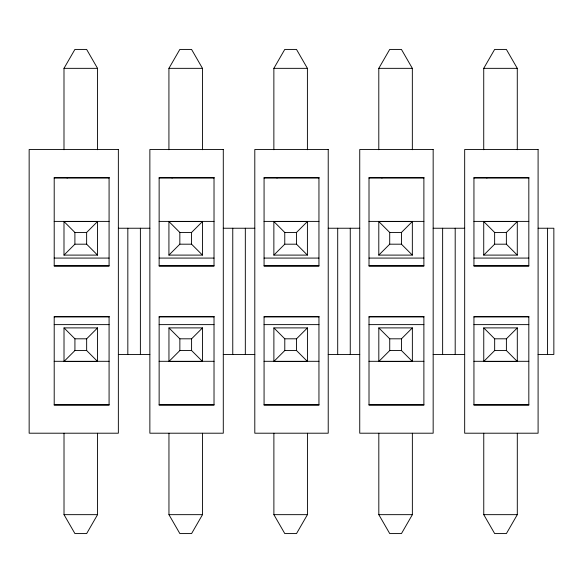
<?xml version="1.0" encoding="UTF-8"?>
<svg xmlns="http://www.w3.org/2000/svg" width="583" height="583" viewBox="0 0 583 583"><rect width="100%" height="100%" fill="white"/><g stroke="black" fill="none" stroke-linecap="round" stroke-linejoin="round"><path stroke-width="0.87" d="M63.992 149.736L63.992 68.342L74.901 49.424L86.634 49.424L97.536 68.342L97.536 149.736M168.924 149.736L168.924 68.342L179.834 49.424L191.567 49.424L202.476 68.342L202.476 149.736M273.864 149.736L273.864 68.342L284.766 49.424L296.499 49.424L307.409 68.342L307.409 149.736M97.558 433.264L97.558 514.658L86.656 533.576L74.923 533.576L64.013 514.658L64.013 433.264M378.797 149.736L378.797 68.342L389.706 49.424L401.439 49.424L412.341 68.342L412.341 149.736M202.498 433.264L202.498 514.658L191.588 533.576L179.856 533.576L168.953 514.658L168.953 433.264M483.73 149.736L483.73 68.342L494.639 49.424L506.372 49.424L517.281 68.342L517.281 149.736M307.43 433.264L307.43 514.658L296.521 533.576L284.788 533.576L273.886 514.658L273.886 433.264M412.363 433.264L412.363 514.658L401.461 533.576L389.728 533.576L378.819 514.658L378.819 433.264M517.303 433.264L517.303 514.658L506.394 533.576L494.661 533.576L483.759 514.658L483.759 433.264M63.992 255.099L74.901 244.19L86.634 244.19L97.536 255.099L97.536 221.547L63.992 221.547L63.992 255.099L97.536 255.099M86.634 244.19L86.634 232.457L97.536 221.547M168.924 255.099L179.834 244.19L191.567 244.19L202.476 255.099L168.924 255.099L168.924 221.547L202.476 221.547L202.476 255.099M191.567 244.19L191.567 232.457L202.476 221.547M64.013 361.453L74.923 350.543L74.923 338.81L64.013 327.901L97.558 327.901L97.558 361.453L64.013 361.453L64.013 327.901M74.923 338.81L86.656 338.81L97.558 327.901M273.864 255.099L284.766 244.19L296.499 244.19L307.409 255.099L273.864 255.099L273.864 221.547L307.409 221.547L307.409 255.099M296.499 244.19L296.499 232.457L307.409 221.547M168.953 361.453L179.856 350.543L179.856 338.81L168.953 327.901L202.498 327.901L202.498 361.453L168.953 361.453L168.953 327.901M202.498 361.453L191.588 350.543L191.588 338.81L202.498 327.901M378.797 255.099L389.706 244.19L401.439 244.19L412.341 255.099L378.797 255.099L378.797 221.547L412.341 221.547L412.341 255.099M401.439 244.19L401.439 232.457L412.341 221.547M273.886 361.453L284.788 350.543L284.788 338.81L273.886 327.901L307.43 327.901L307.43 361.453L273.886 361.453L273.886 327.901M284.788 338.81L296.521 338.81L307.43 327.901M483.73 255.099L494.639 244.19L506.372 244.19L517.281 255.099L483.73 255.099L483.73 221.547L517.281 221.547L517.281 255.099M506.372 244.19L506.372 232.457L517.281 221.547M378.819 361.453L389.728 350.543L389.728 338.81L378.819 327.901L412.363 327.901L412.363 361.453L378.819 361.453L378.819 327.901M389.728 338.81L401.461 338.81L412.363 327.901M483.759 361.453L494.661 350.543L494.661 338.81L483.759 327.901L517.303 327.901L517.303 361.453L483.759 361.453L483.759 327.901M494.661 338.81L506.394 338.81L517.303 327.901M63.992 68.342L97.536 68.342M168.924 68.342L202.476 68.342M273.864 68.342L307.409 68.342M378.797 68.342L412.341 68.342M483.73 68.342L517.281 68.342M54.204 178.085L109.079 178.085M159.137 178.085L214.019 178.085M264.07 178.085L318.952 178.085M369.01 178.085L423.885 178.085M473.943 178.085L528.825 178.085M54.204 221.394L109.079 221.394M159.137 221.394L214.019 221.394M264.07 221.394L318.952 221.394M369.01 221.394L423.885 221.394M473.943 221.394L528.825 221.394M118.356 228.237L149.867 228.237M223.289 228.237L254.8 228.237M328.222 228.237L359.74 228.237M433.162 228.237L464.673 228.237M538.094 228.237L553.85 228.237L553.85 354.464L538.094 354.464M63.992 221.547L74.901 232.457L86.634 232.457M168.924 221.547L179.834 232.457L191.567 232.457M273.864 221.547L284.766 232.457L296.499 232.457M378.797 221.547L389.706 232.457L401.439 232.457M483.73 221.547L494.639 232.457L506.372 232.457M54.204 258.08L109.079 258.08M159.137 258.08L214.019 258.08M264.07 258.08L318.952 258.08M369.01 258.08L423.885 258.08M473.943 258.08L528.825 258.08M54.204 265.753L109.079 265.753M159.137 265.753L214.019 265.753M264.07 265.753L318.952 265.753M369.01 265.753L423.885 265.753M473.943 265.753L528.825 265.753M54.204 316.948L109.079 316.948M159.137 316.948L214.019 316.948M264.07 316.948L318.952 316.948M369.01 316.948L423.885 316.948M473.943 316.948L528.825 316.948M54.204 324.622L109.079 324.622M159.137 324.622L214.019 324.622M264.07 324.622L318.952 324.622M369.01 324.622L423.885 324.622M473.943 324.622L528.825 324.622M179.856 338.81L191.588 338.81M74.923 350.543L86.656 350.543L97.558 361.453M179.856 350.543L191.588 350.543M284.788 350.543L296.521 350.543L307.43 361.453M389.728 350.543L401.461 350.543L412.363 361.453M494.661 350.543L506.394 350.543L517.303 361.453M118.356 354.464L149.867 354.464M223.289 354.464L254.8 354.464M328.222 354.464L359.74 354.464M433.162 354.464L464.673 354.464M54.204 361.307L109.079 361.307M159.137 361.307L214.019 361.307M264.07 361.307L318.952 361.307M369.01 361.307L423.885 361.307M473.943 361.307L528.825 361.307M54.204 404.617L109.079 404.617M159.137 404.617L214.019 404.617M264.07 404.617L318.952 404.617M369.01 404.617L423.885 404.617M473.943 404.617L528.825 404.617M64.013 514.658L97.558 514.658M168.953 514.658L202.498 514.658M273.886 514.658L307.43 514.658M378.819 514.658L412.363 514.658M483.759 514.658L517.303 514.658M547.568 228.237L547.568 354.464M506.394 338.81L506.394 350.543M494.639 232.457L494.639 244.19M486.885 177.443L486.885 178.085M455.192 228.237L455.192 354.464M442.635 228.237L442.635 354.464M401.461 338.81L401.461 350.543M389.706 232.457L389.706 244.19M381.945 177.443L381.945 178.085M350.259 228.237L350.259 354.464M337.703 228.237L337.703 354.464M296.521 338.81L296.521 350.543M284.766 232.457L284.766 244.19M277.012 177.443L277.012 178.085M245.326 228.237L245.326 354.464M232.763 228.237L232.763 354.464M179.834 232.457L179.834 244.19M172.08 177.443L172.08 178.085M140.386 228.237L140.386 354.464M127.83 228.237L127.83 354.464M86.656 338.81L86.656 350.543M74.901 232.457L74.901 244.19M67.14 177.443L67.14 178.085M118.356 149.496L29.15 149.496L29.15 433.205L118.356 433.205L118.356 149.496M223.289 149.496L149.867 149.496L149.867 433.205L223.289 433.205L223.289 149.496M328.222 149.496L254.8 149.496L254.8 433.205L328.222 433.205L328.222 149.496M433.162 149.496L359.74 149.496L359.74 433.205L433.162 433.205L433.162 149.496M538.094 149.496L464.673 149.496L464.673 433.205L538.094 433.205L538.094 149.496M109.079 177.443L54.204 177.443L54.204 266.132L109.079 266.132L109.079 177.443M214.019 177.443L159.137 177.443L159.137 266.132L214.019 266.132L214.019 177.443M318.952 177.443L264.07 177.443L264.07 266.132L318.952 266.132L318.952 177.443M423.885 177.443L369.01 177.443L369.01 266.132L423.885 266.132L423.885 177.443M528.825 177.443L473.943 177.443L473.943 266.132L528.825 266.132L528.825 177.443M109.079 316.569L54.204 316.569L54.204 405.258L109.079 405.258L109.079 316.569M214.019 316.569L159.137 316.569L159.137 405.258L214.019 405.258L214.019 316.569M318.952 316.569L264.07 316.569L264.07 405.258L318.952 405.258L318.952 316.569M423.885 316.569L369.01 316.569L369.01 405.258L423.885 405.258L423.885 316.569M528.825 316.569L473.943 316.569L473.943 405.258L528.825 405.258L528.825 316.569"/></g></svg>
